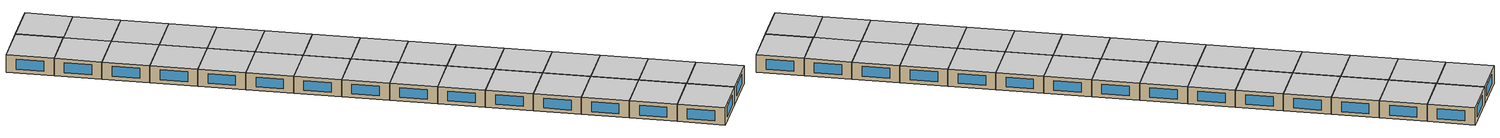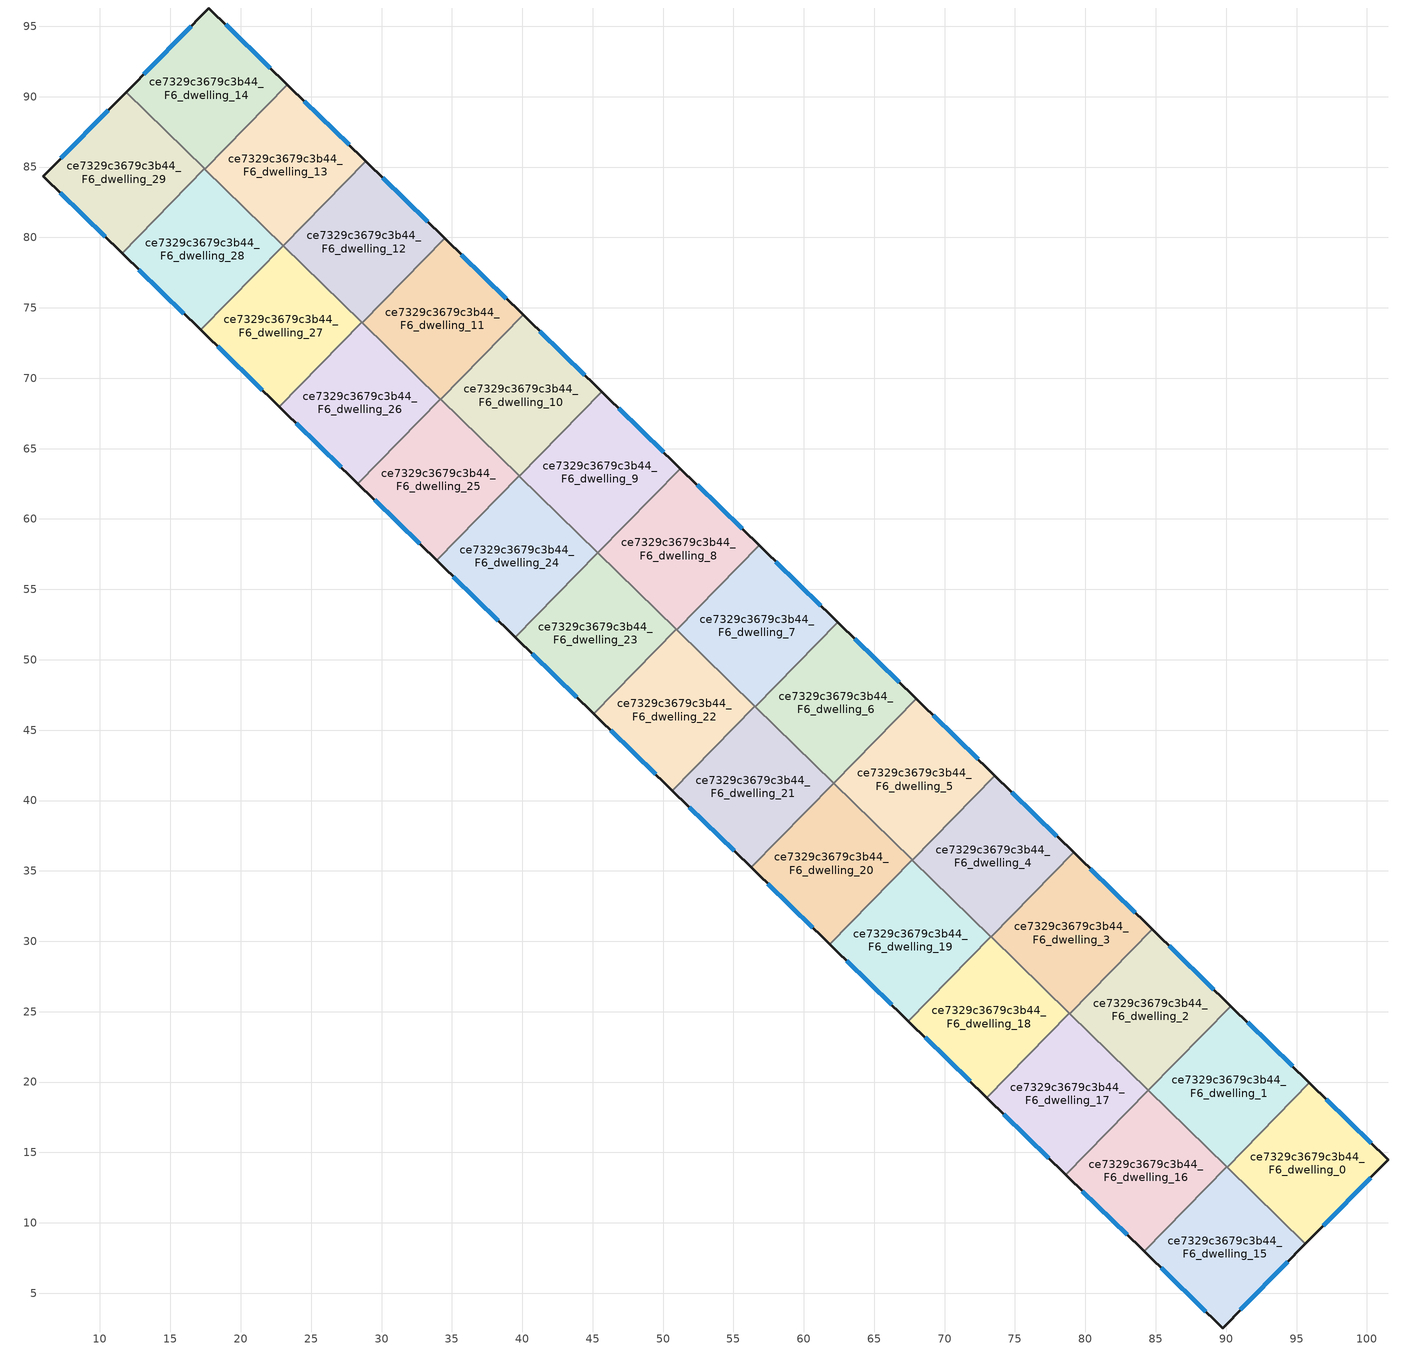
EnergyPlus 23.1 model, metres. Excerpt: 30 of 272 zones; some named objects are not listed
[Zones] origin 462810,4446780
ce7329c3679c3b44_F6_dwelling_0
 floor to ce7329c3679c3b44_F5_dwelling_0 (EU_floor_Construction): 101.51,14.48 95.64,8.51 90.06,13.95 95.92,19.95 z18
 wall outside (EU_wall_Construction): 95.64,8.51 101.51,14.48 95.92,19.95 z18:21
 wall to ce7329c3679c3b44_F6_dwelling_1 (EU_wall_Construction): 95.92,19.95 90.06,13.95 z18:21
 wall to ce7329c3679c3b44_F6_dwelling_15 (EU_wall_Construction): 90.06,13.95 95.64,8.51 z18:21
 window (EU_Window_Construction): 96.89,9.79 100.25,13.2 / 100.32,15.65 97.12,18.78 z18.64:20.36
 ceiling to ce7329c3679c3b44_F7_dwelling_0 (EU_floor_Construction): 95.64,8.51 101.51,14.48 95.92,19.95 90.06,13.95 z21
ce7329c3679c3b44_F6_dwelling_1
 floor to ce7329c3679c3b44_F5_dwelling_1 (EU_floor_Construction): 95.92,19.95 90.06,13.95 84.47,19.41 90.33,25.4 z18
 wall outside (EU_wall_Construction): 95.92,19.95 90.33,25.4 z18:21
 wall to ce7329c3679c3b44_F6_dwelling_2 (EU_wall_Construction): 90.33,25.4 84.47,19.41 z18:21
 wall to ce7329c3679c3b44_F6_dwelling_16 (EU_wall_Construction): 84.47,19.41 90.04,13.97 z18:21
 wall to ce7329c3679c3b44_F6_dwelling_15 (EU_wall_Construction): 90.04,13.97 90.06,13.95 z18:21
 window (EU_Window_Construction): 94.72,21.12 91.53,24.23 z18.64:20.36
 ceiling to ce7329c3679c3b44_F7_dwelling_1 (EU_floor_Construction): 90.06,13.95 95.92,19.95 90.33,25.4 84.47,19.41 z21
ce7329c3679c3b44_F6_dwelling_10
 floor to ce7329c3679c3b44_F5_dwelling_10 (EU_floor_Construction): 45.65,69.04 39.79,63.04 34.2,68.5 40.06,74.49 z18
 wall outside (EU_wall_Construction): 45.65,69.04 40.06,74.49 z18:21
 wall to ce7329c3679c3b44_F6_dwelling_9 (EU_wall_Construction): 39.79,63.04 45.65,69.04 z18:21
 wall to ce7329c3679c3b44_F6_dwelling_11 (EU_wall_Construction): 40.06,74.49 34.2,68.5 z18:21
 wall to ce7329c3679c3b44_F6_dwelling_25 (EU_wall_Construction): 34.2,68.5 39.77,63.06 z18:21
 wall to ce7329c3679c3b44_F6_dwelling_24 (EU_wall_Construction): 39.77,63.06 39.79,63.04 z18:21
 window (EU_Window_Construction): 44.45,70.21 41.26,73.32 z18.64:20.36
 ceiling to ce7329c3679c3b44_F7_dwelling_10 (EU_floor_Construction): 39.79,63.04 45.65,69.04 40.06,74.49 34.2,68.5 z21
ce7329c3679c3b44_F6_dwelling_11
 floor to ce7329c3679c3b44_F5_dwelling_11 (EU_floor_Construction): 40.06,74.49 34.2,68.5 28.62,73.95 34.47,79.95 z18
 wall outside (EU_wall_Construction): 40.06,74.49 34.47,79.95 z18:21
 wall to ce7329c3679c3b44_F6_dwelling_12 (EU_wall_Construction): 34.47,79.95 28.62,73.95 z18:21
 wall to ce7329c3679c3b44_F6_dwelling_26 (EU_wall_Construction): 28.62,73.95 34.18,68.52 z18:21
 wall to ce7329c3679c3b44_F6_dwelling_25 (EU_wall_Construction): 34.18,68.52 34.2,68.49 z18:21
 window (EU_Window_Construction): 38.86,75.66 35.67,78.78 z18.64:20.36
 ceiling to ce7329c3679c3b44_F7_dwelling_11 (EU_floor_Construction): 34.2,68.5 40.06,74.49 34.47,79.95 28.62,73.95 z21
ce7329c3679c3b44_F6_dwelling_12
 floor to ce7329c3679c3b44_F5_dwelling_12 (EU_floor_Construction): 34.47,79.95 28.62,73.95 23.03,79.4 28.89,85.4 z18
 wall outside (EU_wall_Construction): 34.47,79.95 28.89,85.4 z18:21
 wall to ce7329c3679c3b44_F6_dwelling_13 (EU_wall_Construction): 28.89,85.4 23.03,79.4 z18:21
 wall to ce7329c3679c3b44_F6_dwelling_27 (EU_wall_Construction): 23.03,79.4 28.6,73.97 z18:21
 wall to ce7329c3679c3b44_F6_dwelling_26 (EU_wall_Construction): 28.6,73.97 28.62,73.95 z18:21
 window (EU_Window_Construction): 33.28,81.12 30.09,84.23 z18.64:20.36
 ceiling to ce7329c3679c3b44_F7_dwelling_12 (EU_floor_Construction): 28.62,73.95 34.47,79.95 28.89,85.4 23.03,79.4 z21
ce7329c3679c3b44_F6_dwelling_13
 floor to ce7329c3679c3b44_F5_dwelling_13 (EU_floor_Construction): 28.89,85.4 23.03,79.4 17.45,84.86 23.3,90.86 z18
 wall outside (EU_wall_Construction): 28.89,85.4 23.3,90.86 z18:21
 wall to ce7329c3679c3b44_F6_dwelling_14 (EU_wall_Construction): 23.3,90.86 17.45,84.86 z18:21
 wall to ce7329c3679c3b44_F6_dwelling_28 (EU_wall_Construction): 17.45,84.86 23.01,79.43 z18:21
 wall to ce7329c3679c3b44_F6_dwelling_27 (EU_wall_Construction): 23.01,79.43 23.03,79.4 z18:21
 window (EU_Window_Construction): 27.69,86.57 24.5,89.69 z18.64:20.36
 ceiling to ce7329c3679c3b44_F7_dwelling_13 (EU_floor_Construction): 23.03,79.4 28.89,85.4 23.3,90.86 17.45,84.86 z21
ce7329c3679c3b44_F6_dwelling_14
 floor to ce7329c3679c3b44_F5_dwelling_14 (EU_floor_Construction): 23.3,90.86 17.45,84.86 11.85,90.32 17.73,96.3 z18
 wall outside (EU_wall_Construction): 23.3,90.86 17.73,96.3 11.85,90.32 z18:21
 wall to ce7329c3679c3b44_F6_dwelling_29 (EU_wall_Construction): 11.85,90.32 17.43,84.88 z18:21
 wall to ce7329c3679c3b44_F6_dwelling_28 (EU_wall_Construction): 17.42,84.88 17.45,84.86 z18:21
 window (EU_Window_Construction): 16.47,95.02 13.11,91.6 / 22.11,92.02 18.92,95.13 z18.64:20.36
 ceiling to ce7329c3679c3b44_F7_dwelling_14 (EU_floor_Construction): 17.45,84.86 23.3,90.86 17.73,96.3 11.85,90.32 z21
ce7329c3679c3b44_F6_dwelling_15
 floor to ce7329c3679c3b44_F5_dwelling_15 (EU_floor_Construction): 95.64,8.51 89.76,2.53 84.18,7.97 90.04,13.97 z18
 wall outside (EU_wall_Construction): 84.18,7.97 89.76,2.53 95.64,8.51 z18:21
 wall to ce7329c3679c3b44_F6_dwelling_16 (EU_wall_Construction): 90.04,13.97 84.18,7.97 z18:21
 window (EU_Window_Construction): 91.02,3.81 94.38,7.23 / 85.38,6.81 88.56,3.7 z18.64:20.36
 ceiling to ce7329c3679c3b44_F7_dwelling_15 (EU_floor_Construction): 89.76,2.53 95.64,8.51 90.04,13.97 84.18,7.97 z21
ce7329c3679c3b44_F6_dwelling_16
 floor to ce7329c3679c3b44_F5_dwelling_16 (EU_floor_Construction): 90.04,13.97 84.18,7.97 78.59,13.43 84.45,19.43 z18
 wall outside (EU_wall_Construction): 78.59,13.43 84.18,7.97 z18:21
 wall to ce7329c3679c3b44_F6_dwelling_17 (EU_wall_Construction): 84.45,19.43 78.59,13.43 z18:21
 wall to ce7329c3679c3b44_F6_dwelling_2 (EU_wall_Construction): 84.47,19.4 84.45,19.43 z18:21
 window (EU_Window_Construction): 79.79,12.26 82.98,9.14 z18.64:20.36
 ceiling to ce7329c3679c3b44_F7_dwelling_16 (EU_floor_Construction): 84.18,7.97 90.04,13.97 84.45,19.43 78.59,13.43 z21
ce7329c3679c3b44_F6_dwelling_17
 floor to ce7329c3679c3b44_F5_dwelling_17 (EU_floor_Construction): 84.45,19.43 78.59,13.43 73.01,18.88 78.87,24.88 z18
 wall outside (EU_wall_Construction): 73.01,18.88 78.59,13.43 z18:21
 wall to ce7329c3679c3b44_F6_dwelling_18 (EU_wall_Construction): 78.87,24.88 73.01,18.88 z18:21
 wall to ce7329c3679c3b44_F6_dwelling_2 (EU_wall_Construction): 84.45,19.43 78.89,24.86 z18:21
 wall to ce7329c3679c3b44_F6_dwelling_3 (EU_wall_Construction): 78.89,24.86 78.87,24.88 z18:21
 window (EU_Window_Construction): 74.21,17.72 77.4,14.6 z18.64:20.36
 ceiling to ce7329c3679c3b44_F7_dwelling_17 (EU_floor_Construction): 78.59,13.43 84.45,19.43 78.87,24.88 73.01,18.88 z21
ce7329c3679c3b44_F6_dwelling_18
 floor to ce7329c3679c3b44_F5_dwelling_18 (EU_floor_Construction): 78.87,24.88 73.01,18.88 67.42,24.34 73.28,30.34 z18
 wall outside (EU_wall_Construction): 67.42,24.34 73.01,18.88 z18:21
 wall to ce7329c3679c3b44_F6_dwelling_19 (EU_wall_Construction): 73.28,30.34 67.42,24.34 z18:21
 wall to ce7329c3679c3b44_F6_dwelling_3 (EU_wall_Construction): 78.87,24.88 73.3,30.31 z18:21
 wall to ce7329c3679c3b44_F6_dwelling_4 (EU_wall_Construction): 73.3,30.31 73.28,30.34 z18:21
 window (EU_Window_Construction): 68.62,23.17 71.81,20.05 z18.64:20.36
 ceiling to ce7329c3679c3b44_F7_dwelling_18 (EU_floor_Construction): 73.01,18.88 78.87,24.88 73.28,30.34 67.42,24.34 z21
ce7329c3679c3b44_F6_dwelling_19
 floor to ce7329c3679c3b44_F5_dwelling_19 (EU_floor_Construction): 73.28,30.34 67.42,24.34 61.84,29.79 67.7,35.79 z18
 wall outside (EU_wall_Construction): 61.84,29.79 67.42,24.34 z18:21
 wall to ce7329c3679c3b44_F6_dwelling_20 (EU_wall_Construction): 67.7,35.79 61.84,29.79 z18:21
 wall to ce7329c3679c3b44_F6_dwelling_4 (EU_wall_Construction): 73.28,30.34 67.72,35.77 z18:21
 wall to ce7329c3679c3b44_F6_dwelling_5 (EU_wall_Construction): 67.72,35.77 67.7,35.79 z18:21
 window (EU_Window_Construction): 63.03,28.62 66.23,25.51 z18.64:20.36
 ceiling to ce7329c3679c3b44_F7_dwelling_19 (EU_floor_Construction): 67.42,24.34 73.28,30.34 67.7,35.79 61.84,29.79 z21
ce7329c3679c3b44_F6_dwelling_2
 floor to ce7329c3679c3b44_F5_dwelling_2 (EU_floor_Construction): 90.33,25.4 84.47,19.41 78.89,24.86 84.75,30.86 z18
 wall outside (EU_wall_Construction): 90.33,25.4 84.75,30.86 z18:21
 wall to ce7329c3679c3b44_F6_dwelling_3 (EU_wall_Construction): 84.75,30.86 78.89,24.86 z18:21
 window (EU_Window_Construction): 89.14,26.57 85.94,29.69 z18.64:20.36
 ceiling to ce7329c3679c3b44_F7_dwelling_2 (EU_floor_Construction): 84.47,19.41 90.33,25.4 84.75,30.86 78.89,24.86 z21
ce7329c3679c3b44_F6_dwelling_20
 floor to ce7329c3679c3b44_F5_dwelling_20 (EU_floor_Construction): 67.7,35.79 61.84,29.79 56.25,35.25 62.11,41.25 z18
 wall outside (EU_wall_Construction): 56.25,35.25 61.84,29.79 z18:21
 wall to ce7329c3679c3b44_F6_dwelling_21 (EU_wall_Construction): 62.11,41.25 56.25,35.25 z18:21
 wall to ce7329c3679c3b44_F6_dwelling_5 (EU_wall_Construction): 67.7,35.79 62.13,41.22 z18:21
 wall to ce7329c3679c3b44_F6_dwelling_6 (EU_wall_Construction): 62.13,41.22 62.11,41.24 z18:21
 window (EU_Window_Construction): 57.45,34.08 60.64,30.96 z18.64:20.36
 ceiling to ce7329c3679c3b44_F7_dwelling_20 (EU_floor_Construction): 61.84,29.79 67.7,35.79 62.11,41.25 56.25,35.25 z21
ce7329c3679c3b44_F6_dwelling_21
 floor to ce7329c3679c3b44_F5_dwelling_21 (EU_floor_Construction): 62.11,41.25 56.25,35.25 50.67,40.7 56.52,46.7 z18
 wall outside (EU_wall_Construction): 50.67,40.7 56.25,35.25 z18:21
 wall to ce7329c3679c3b44_F6_dwelling_22 (EU_wall_Construction): 56.52,46.7 50.67,40.7 z18:21
 wall to ce7329c3679c3b44_F6_dwelling_6 (EU_wall_Construction): 62.11,41.25 56.55,46.68 z18:21
 wall to ce7329c3679c3b44_F6_dwelling_7 (EU_wall_Construction): 56.55,46.68 56.52,46.7 z18:21
 window (EU_Window_Construction): 51.86,39.53 55.06,36.42 z18.64:20.36
 ceiling to ce7329c3679c3b44_F7_dwelling_21 (EU_floor_Construction): 56.25,35.25 62.11,41.25 56.52,46.7 50.67,40.7 z21
ce7329c3679c3b44_F6_dwelling_22
 floor to ce7329c3679c3b44_F5_dwelling_22 (EU_floor_Construction): 56.52,46.7 50.67,40.7 45.08,46.16 50.94,52.15 z18
 wall outside (EU_wall_Construction): 45.08,46.16 50.67,40.7 z18:21
 wall to ce7329c3679c3b44_F6_dwelling_23 (EU_wall_Construction): 50.94,52.15 45.08,46.16 z18:21
 wall to ce7329c3679c3b44_F6_dwelling_7 (EU_wall_Construction): 56.52,46.7 50.96,52.13 z18:21
 wall to ce7329c3679c3b44_F6_dwelling_8 (EU_wall_Construction): 50.96,52.13 50.94,52.15 z18:21
 window (EU_Window_Construction): 46.28,44.99 49.47,41.87 z18.64:20.36
 ceiling to ce7329c3679c3b44_F7_dwelling_22 (EU_floor_Construction): 50.67,40.7 56.52,46.7 50.94,52.15 45.08,46.16 z21
ce7329c3679c3b44_F6_dwelling_23
 floor to ce7329c3679c3b44_F5_dwelling_23 (EU_floor_Construction): 50.94,52.15 45.08,46.16 39.5,51.61 45.35,57.61 z18
 wall outside (EU_wall_Construction): 39.5,51.61 45.08,46.16 z18:21
 wall to ce7329c3679c3b44_F6_dwelling_24 (EU_wall_Construction): 45.35,57.61 39.5,51.61 z18:21
 wall to ce7329c3679c3b44_F6_dwelling_8 (EU_wall_Construction): 50.94,52.15 45.38,57.59 z18:21
 wall to ce7329c3679c3b44_F6_dwelling_9 (EU_wall_Construction): 45.38,57.59 45.35,57.61 z18:21
 window (EU_Window_Construction): 40.69,50.44 43.88,47.32 z18.64:20.36
 ceiling to ce7329c3679c3b44_F7_dwelling_23 (EU_floor_Construction): 45.08,46.16 50.94,52.15 45.35,57.61 39.5,51.61 z21
ce7329c3679c3b44_F6_dwelling_24
 floor to ce7329c3679c3b44_F5_dwelling_24 (EU_floor_Construction): 45.35,57.61 39.5,51.61 33.91,57.07 39.77,63.06 z18
 wall outside (EU_wall_Construction): 33.91,57.07 39.5,51.61 z18:21
 wall to ce7329c3679c3b44_F6_dwelling_25 (EU_wall_Construction): 39.77,63.06 33.91,57.07 z18:21
 wall to ce7329c3679c3b44_F6_dwelling_9 (EU_wall_Construction): 45.35,57.61 39.79,63.04 z18:21
 window (EU_Window_Construction): 35.11,55.9 38.3,52.78 z18.64:20.36
 ceiling to ce7329c3679c3b44_F7_dwelling_24 (EU_floor_Construction): 39.5,51.61 45.35,57.61 39.77,63.06 33.91,57.07 z21
ce7329c3679c3b44_F6_dwelling_25
 floor to ce7329c3679c3b44_F5_dwelling_25 (EU_floor_Construction): 39.77,63.06 33.91,57.07 28.32,62.52 34.18,68.52 z18
 wall outside (EU_wall_Construction): 28.32,62.52 33.91,57.07 z18:21
 wall to ce7329c3679c3b44_F6_dwelling_26 (EU_wall_Construction): 34.18,68.52 28.32,62.52 z18:21
 window (EU_Window_Construction): 29.52,61.35 32.71,58.23 z18.64:20.36
 ceiling to ce7329c3679c3b44_F7_dwelling_25 (EU_floor_Construction): 33.91,57.07 39.77,63.06 34.18,68.52 28.32,62.52 z21
ce7329c3679c3b44_F6_dwelling_26
 floor to ce7329c3679c3b44_F5_dwelling_26 (EU_floor_Construction): 34.18,68.52 28.32,62.52 22.74,67.97 28.6,73.97 z18
 wall outside (EU_wall_Construction): 22.74,67.97 28.32,62.52 z18:21
 wall to ce7329c3679c3b44_F6_dwelling_27 (EU_wall_Construction): 28.6,73.97 22.74,67.97 z18:21
 window (EU_Window_Construction): 23.94,66.8 27.13,63.69 z18.64:20.36
 ceiling to ce7329c3679c3b44_F7_dwelling_26 (EU_floor_Construction): 28.32,62.52 34.18,68.52 28.6,73.97 22.74,67.97 z21
ce7329c3679c3b44_F6_dwelling_27
 floor to ce7329c3679c3b44_F5_dwelling_27 (EU_floor_Construction): 28.6,73.97 22.74,67.97 17.15,73.43 23.01,79.43 z18
 wall outside (EU_wall_Construction): 17.15,73.43 22.74,67.97 z18:21
 wall to ce7329c3679c3b44_F6_dwelling_28 (EU_wall_Construction): 23.01,79.43 17.15,73.43 z18:21
 window (EU_Window_Construction): 18.35,72.26 21.54,69.14 z18.64:20.36
 ceiling to ce7329c3679c3b44_F7_dwelling_27 (EU_floor_Construction): 22.74,67.97 28.6,73.97 23.01,79.43 17.15,73.43 z21
ce7329c3679c3b44_F6_dwelling_28
 floor to ce7329c3679c3b44_F5_dwelling_28 (EU_floor_Construction): 23.01,79.43 17.15,73.43 11.57,78.88 17.42,84.88 z18
 wall outside (EU_wall_Construction): 11.57,78.88 17.15,73.43 z18:21
 wall to ce7329c3679c3b44_F6_dwelling_29 (EU_wall_Construction): 17.42,84.88 11.57,78.88 z18:21
 window (EU_Window_Construction): 12.76,77.71 15.96,74.6 z18.64:20.36
 ceiling to ce7329c3679c3b44_F7_dwelling_28 (EU_floor_Construction): 17.15,73.43 23.01,79.43 17.42,84.88 11.57,78.88 z21
ce7329c3679c3b44_F6_dwelling_29
 floor to ce7329c3679c3b44_F5_dwelling_29 (EU_floor_Construction): 17.42,84.88 11.57,78.88 5.97,84.35 11.85,90.32 z18
 wall outside (EU_wall_Construction): 11.85,90.32 5.97,84.35 11.57,78.88 z18:21
 window (EU_Window_Construction): 7.17,83.18 10.37,80.05 / 10.59,89.04 7.23,85.63 z18.64:20.36
 ceiling to ce7329c3679c3b44_F7_dwelling_29 (EU_floor_Construction): 11.57,78.88 17.42,84.88 11.85,90.32 5.97,84.35 z21
ce7329c3679c3b44_F6_dwelling_3
 floor to ce7329c3679c3b44_F5_dwelling_3 (EU_floor_Construction): 84.75,30.86 78.89,24.86 73.3,30.31 79.16,36.31 z18
 wall outside (EU_wall_Construction): 84.75,30.86 79.16,36.31 z18:21
 wall to ce7329c3679c3b44_F6_dwelling_4 (EU_wall_Construction): 79.16,36.31 73.3,30.31 z18:21
 window (EU_Window_Construction): 83.55,32.03 80.36,35.14 z18.64:20.36
 ceiling to ce7329c3679c3b44_F7_dwelling_3 (EU_floor_Construction): 78.89,24.86 84.75,30.86 79.16,36.31 73.3,30.31 z21
ce7329c3679c3b44_F6_dwelling_4
 floor to ce7329c3679c3b44_F5_dwelling_4 (EU_floor_Construction): 79.16,36.31 73.3,30.31 67.72,35.77 73.58,41.77 z18
 wall outside (EU_wall_Construction): 79.16,36.31 73.58,41.77 z18:21
 wall to ce7329c3679c3b44_F6_dwelling_5 (EU_wall_Construction): 73.58,41.77 67.72,35.77 z18:21
 window (EU_Window_Construction): 77.96,37.48 74.77,40.6 z18.64:20.36
 ceiling to ce7329c3679c3b44_F7_dwelling_4 (EU_floor_Construction): 73.3,30.31 79.16,36.31 73.58,41.77 67.72,35.77 z21
ce7329c3679c3b44_F6_dwelling_5
 floor to ce7329c3679c3b44_F5_dwelling_5 (EU_floor_Construction): 73.58,41.77 67.72,35.77 62.13,41.22 67.99,47.22 z18
 wall outside (EU_wall_Construction): 73.58,41.77 67.99,47.22 z18:21
 wall to ce7329c3679c3b44_F6_dwelling_6 (EU_wall_Construction): 67.99,47.22 62.13,41.22 z18:21
 window (EU_Window_Construction): 72.38,42.93 69.19,46.05 z18.64:20.36
 ceiling to ce7329c3679c3b44_F7_dwelling_5 (EU_floor_Construction): 67.72,35.77 73.58,41.77 67.99,47.22 62.13,41.22 z21
ce7329c3679c3b44_F6_dwelling_6
 floor to ce7329c3679c3b44_F5_dwelling_6 (EU_floor_Construction): 67.99,47.22 62.13,41.22 56.55,46.68 62.4,52.67 z18
 wall outside (EU_wall_Construction): 67.99,47.22 62.4,52.67 z18:21
 wall to ce7329c3679c3b44_F6_dwelling_7 (EU_wall_Construction): 62.4,52.67 56.55,46.68 z18:21
 window (EU_Window_Construction): 66.79,48.39 63.6,51.51 z18.64:20.36
 ceiling to ce7329c3679c3b44_F7_dwelling_6 (EU_floor_Construction): 62.13,41.22 67.99,47.22 62.4,52.67 56.55,46.68 z21
ce7329c3679c3b44_F6_dwelling_7
 floor to ce7329c3679c3b44_F5_dwelling_7 (EU_floor_Construction): 62.4,52.67 56.55,46.68 50.96,52.13 56.82,58.13 z18
 wall outside (EU_wall_Construction): 62.4,52.67 56.82,58.13 z18:21
 wall to ce7329c3679c3b44_F6_dwelling_8 (EU_wall_Construction): 56.82,58.13 50.96,52.13 z18:21
 window (EU_Window_Construction): 61.21,53.84 58.01,56.96 z18.64:20.36
 ceiling to ce7329c3679c3b44_F7_dwelling_7 (EU_floor_Construction): 56.55,46.68 62.4,52.67 56.82,58.13 50.96,52.13 z21
ce7329c3679c3b44_F6_dwelling_8
 floor to ce7329c3679c3b44_F5_dwelling_8 (EU_floor_Construction): 56.82,58.13 50.96,52.13 45.38,57.59 51.23,63.58 z18
 wall outside (EU_wall_Construction): 56.82,58.13 51.23,63.58 z18:21
 wall to ce7329c3679c3b44_F6_dwelling_9 (EU_wall_Construction): 51.23,63.58 45.38,57.59 z18:21
 window (EU_Window_Construction): 55.62,59.3 52.43,62.41 z18.64:20.36
 ceiling to ce7329c3679c3b44_F7_dwelling_8 (EU_floor_Construction): 50.96,52.13 56.82,58.13 51.23,63.58 45.38,57.59 z21
ce7329c3679c3b44_F6_dwelling_9
 floor to ce7329c3679c3b44_F5_dwelling_9 (EU_floor_Construction): 51.23,63.58 45.38,57.59 39.79,63.04 45.65,69.04 z18
 wall outside (EU_wall_Construction): 51.23,63.58 45.65,69.04 z18:21
 window (EU_Window_Construction): 50.04,64.75 46.84,67.87 z18.64:20.36
 ceiling to ce7329c3679c3b44_F7_dwelling_9 (EU_floor_Construction): 45.38,57.59 51.23,63.58 45.65,69.04 39.79,63.04 z21
[Building]
EU S2 Campaign: North Axis=0; Terrain=City; Solar Distribution=FullExterior
[Site:Location]
Yerevan-Zvartnots.Intl.AP: Latitude=40.15; Longitude=44.383; Time Zone=4; Elevation=854
[SizingPeriod:WeatherFileDays]
AnnualSizingPeriod: Begin Month=1; Begin Day of Month=1; End Month=12; End Day of Month=31; Day of Week for Start Day=Monday; Use Weather File Daylight Saving Period=No; Use Weather File Rain and Snow Indicators=No
[MATERIAL]
EU_InternalMass_Material: Roughness=MediumRough; Thickness=0.1; Conductivity=1; Density=1800; Specific Heat=900; Thermal Absorptance=0.9; Solar Absorptance=0.7; Visible Absorptance=0.7
[MATERIAL:NOMASS] Roughness=MediumRough; Thermal Absorptance=0.9; Solar Absorptance=0.7; Visible Absorptance=0.7
Name | Thermal Resistance
EU_wall_NoMass | 1.05043
EU_floor_NoMass | 0.478065
[WINDOWMATERIAL:SIMPLEGLAZINGSYSTEM]
EU_Window_SimpleGlazing: UFactor=2.5566; Solar Heat Gain Coefficient=0.75; Visible Transmittance=0.75
[CONSTRUCTION]
EU_wall_Construction: EU_wall_NoMass
EU_floor_Construction: EU_floor_NoMass
EU_Window_Construction: EU_Window_SimpleGlazing
EU_InternalMass_Construction: EU_InternalMass_Material
[ZONE] Type=1; Multiplier=1; Ceiling Height=autocalculate; Floor Area=autocalculate; Part of Total Floor Area=Yes
Name | Volume
ce7329c3679c3b44_F6_dwelling_0; ce7329c3679c3b44_F6_dwelling_15 | 196.343
ce7329c3679c3b44_F6_dwelling_1 | 196.312
ce7329c3679c3b44_F6_dwelling_10; ce7329c3679c3b44_F6_dwelling_27 | 196.364
ce7329c3679c3b44_F6_dwelling_11; ce7329c3679c3b44_F6_dwelling_16; ce7329c3679c3b44_F6_dwelling_2; ce7329c3679c3b44_F6_dwelling_20; ce7329c3679c3b44_F6_dwelling_21; ce7329c3679c3b44_F6_dwelling_25; ce7329c3679c3b44_F6_dwelling_5; ce7329c3679c3b44_F6_dwelling_7 | 196.347
ce7329c3679c3b44_F6_dwelling_12; ce7329c3679c3b44_F6_dwelling_26; ce7329c3679c3b44_F6_dwelling_28; ce7329c3679c3b44_F6_dwelling_3 | 196.329
ce7329c3679c3b44_F6_dwelling_13; ce7329c3679c3b44_F6_dwelling_17; ce7329c3679c3b44_F6_dwelling_18; ce7329c3679c3b44_F6_dwelling_22; ce7329c3679c3b44_F6_dwelling_8; ce7329c3679c3b44_F6_dwelling_9 | 196.33
ce7329c3679c3b44_F6_dwelling_14 | 196.325
ce7329c3679c3b44_F6_dwelling_19; ce7329c3679c3b44_F6_dwelling_24 | 196.365
ce7329c3679c3b44_F6_dwelling_23 | 196.328
ce7329c3679c3b44_F6_dwelling_29 | 196.342
ce7329c3679c3b44_F6_dwelling_4 | 196.348
ce7329c3679c3b44_F6_dwelling_6 | 196.3125
[INTERNALMASS] Construction=EU_InternalMass_Construction
Name | Zone or ZoneList | Surface Area
ce7329c3679c3b44_F6_dwelling_0_EU_InternalMass | ce7329c3679c3b44_F6_dwelling_0 | 65.4476
ce7329c3679c3b44_F6_dwelling_1_EU_InternalMass | ce7329c3679c3b44_F6_dwelling_1 | 65.4373
ce7329c3679c3b44_F6_dwelling_2_EU_InternalMass | ce7329c3679c3b44_F6_dwelling_2 | 65.449
ce7329c3679c3b44_F6_dwelling_3_EU_InternalMass | ce7329c3679c3b44_F6_dwelling_3 | 65.443
ce7329c3679c3b44_F6_dwelling_4_EU_InternalMass | ce7329c3679c3b44_F6_dwelling_4 | 65.449
ce7329c3679c3b44_F6_dwelling_5_EU_InternalMass | ce7329c3679c3b44_F6_dwelling_5 | 65.449
ce7329c3679c3b44_F6_dwelling_6_EU_InternalMass | ce7329c3679c3b44_F6_dwelling_6 | 65.4373
ce7329c3679c3b44_F6_dwelling_7_EU_InternalMass | ce7329c3679c3b44_F6_dwelling_7 | 65.449
ce7329c3679c3b44_F6_dwelling_8_EU_InternalMass | ce7329c3679c3b44_F6_dwelling_8 | 65.4433
ce7329c3679c3b44_F6_dwelling_9_EU_InternalMass | ce7329c3679c3b44_F6_dwelling_9 | 65.4433
ce7329c3679c3b44_F6_dwelling_10_EU_InternalMass | ce7329c3679c3b44_F6_dwelling_10 | 65.4548
ce7329c3679c3b44_F6_dwelling_11_EU_InternalMass | ce7329c3679c3b44_F6_dwelling_11 | 65.4489
ce7329c3679c3b44_F6_dwelling_12_EU_InternalMass | ce7329c3679c3b44_F6_dwelling_12 | 65.4429
ce7329c3679c3b44_F6_dwelling_13_EU_InternalMass | ce7329c3679c3b44_F6_dwelling_13 | 65.4433
ce7329c3679c3b44_F6_dwelling_14_EU_InternalMass | ce7329c3679c3b44_F6_dwelling_14 | 65.4419
ce7329c3679c3b44_F6_dwelling_15_EU_InternalMass | ce7329c3679c3b44_F6_dwelling_15 | 65.4476
ce7329c3679c3b44_F6_dwelling_16_EU_InternalMass | ce7329c3679c3b44_F6_dwelling_16 | 65.449
ce7329c3679c3b44_F6_dwelling_17_EU_InternalMass | ce7329c3679c3b44_F6_dwelling_17 | 65.4433
ce7329c3679c3b44_F6_dwelling_18_EU_InternalMass | ce7329c3679c3b44_F6_dwelling_18 | 65.4433
ce7329c3679c3b44_F6_dwelling_19_EU_InternalMass | ce7329c3679c3b44_F6_dwelling_19 | 65.4548
ce7329c3679c3b44_F6_dwelling_20_EU_InternalMass | ce7329c3679c3b44_F6_dwelling_20 | 65.4489
ce7329c3679c3b44_F6_dwelling_21_EU_InternalMass | ce7329c3679c3b44_F6_dwelling_21 | 65.449
ce7329c3679c3b44_F6_dwelling_22_EU_InternalMass | ce7329c3679c3b44_F6_dwelling_22 | 65.4432
ce7329c3679c3b44_F6_dwelling_23_EU_InternalMass | ce7329c3679c3b44_F6_dwelling_23 | 65.4429
ce7329c3679c3b44_F6_dwelling_24_EU_InternalMass | ce7329c3679c3b44_F6_dwelling_24 | 65.4548
ce7329c3679c3b44_F6_dwelling_25_EU_InternalMass | ce7329c3679c3b44_F6_dwelling_25 | 65.4489
ce7329c3679c3b44_F6_dwelling_26_EU_InternalMass | ce7329c3679c3b44_F6_dwelling_26 | 65.4429
ce7329c3679c3b44_F6_dwelling_27_EU_InternalMass | ce7329c3679c3b44_F6_dwelling_27 | 65.4548
ce7329c3679c3b44_F6_dwelling_28_EU_InternalMass | ce7329c3679c3b44_F6_dwelling_28 | 65.4429
ce7329c3679c3b44_F6_dwelling_29_EU_InternalMass | ce7329c3679c3b44_F6_dwelling_29 | 65.4472
[OTHEREQUIPMENT] Fuel Type=Electricity; Design Level Calculation Method=Watts/Area; Power per Zone Floor Area=1; Fraction Latent=0; Fraction Radiant=0; Fraction Lost=0; Carbon Dioxide Generation Rate=0; EndUse Subcategory=EU_Step8_InternalGains
Name | Zone or ZoneList or Space or SpaceList | Schedule
EU_Step8_InternalGain_ce7329c3679c3b44_F6_dwelling_0_f000 | ce7329c3679c3b44_F6_dwelling_0 | EU_Step8_GainSchedule_ce7329c3679c3b44_F6_dwelling_0_f000
EU_Step8_InternalGain_ce7329c3679c3b44_F6_dwelling_1_f000 | ce7329c3679c3b44_F6_dwelling_1 | EU_Step8_GainSchedule_ce7329c3679c3b44_F6_dwelling_1_f000
EU_Step8_InternalGain_ce7329c3679c3b44_F6_dwelling_2_f000 | ce7329c3679c3b44_F6_dwelling_2 | EU_Step8_GainSchedule_ce7329c3679c3b44_F6_dwelling_2_f000
EU_Step8_InternalGain_ce7329c3679c3b44_F6_dwelling_3_f000 | ce7329c3679c3b44_F6_dwelling_3 | EU_Step8_GainSchedule_ce7329c3679c3b44_F6_dwelling_3_f000
EU_Step8_InternalGain_ce7329c3679c3b44_F6_dwelling_4_f000 | ce7329c3679c3b44_F6_dwelling_4 | EU_Step8_GainSchedule_ce7329c3679c3b44_F6_dwelling_4_f000
EU_Step8_InternalGain_ce7329c3679c3b44_F6_dwelling_5_f000 | ce7329c3679c3b44_F6_dwelling_5 | EU_Step8_GainSchedule_ce7329c3679c3b44_F6_dwelling_5_f000
EU_Step8_InternalGain_ce7329c3679c3b44_F6_dwelling_6_f000 | ce7329c3679c3b44_F6_dwelling_6 | EU_Step8_GainSchedule_ce7329c3679c3b44_F6_dwelling_6_f000
EU_Step8_InternalGain_ce7329c3679c3b44_F6_dwelling_7_f000 | ce7329c3679c3b44_F6_dwelling_7 | EU_Step8_GainSchedule_ce7329c3679c3b44_F6_dwelling_7_f000
EU_Step8_InternalGain_ce7329c3679c3b44_F6_dwelling_8_f000 | ce7329c3679c3b44_F6_dwelling_8 | EU_Step8_GainSchedule_ce7329c3679c3b44_F6_dwelling_8_f000
EU_Step8_InternalGain_ce7329c3679c3b44_F6_dwelling_9_f000 | ce7329c3679c3b44_F6_dwelling_9 | EU_Step8_GainSchedule_ce7329c3679c3b44_F6_dwelling_9_f000
EU_Step8_InternalGain_ce7329c3679c3b44_F6_dwelling_10_f000 | ce7329c3679c3b44_F6_dwelling_10 | EU_Step8_GainSchedule_ce7329c3679c3b44_F6_dwelling_10_f000
EU_Step8_InternalGain_ce7329c3679c3b44_F6_dwelling_11_f000 | ce7329c3679c3b44_F6_dwelling_11 | EU_Step8_GainSchedule_ce7329c3679c3b44_F6_dwelling_11_f000
EU_Step8_InternalGain_ce7329c3679c3b44_F6_dwelling_12_f000 | ce7329c3679c3b44_F6_dwelling_12 | EU_Step8_GainSchedule_ce7329c3679c3b44_F6_dwelling_12_f000
EU_Step8_InternalGain_ce7329c3679c3b44_F6_dwelling_13_f000 | ce7329c3679c3b44_F6_dwelling_13 | EU_Step8_GainSchedule_ce7329c3679c3b44_F6_dwelling_13_f000
EU_Step8_InternalGain_ce7329c3679c3b44_F6_dwelling_14_f000 | ce7329c3679c3b44_F6_dwelling_14 | EU_Step8_GainSchedule_ce7329c3679c3b44_F6_dwelling_14_f000
EU_Step8_InternalGain_ce7329c3679c3b44_F6_dwelling_15_f000 | ce7329c3679c3b44_F6_dwelling_15 | EU_Step8_GainSchedule_ce7329c3679c3b44_F6_dwelling_15_f000
EU_Step8_InternalGain_ce7329c3679c3b44_F6_dwelling_16_f000 | ce7329c3679c3b44_F6_dwelling_16 | EU_Step8_GainSchedule_ce7329c3679c3b44_F6_dwelling_16_f000
EU_Step8_InternalGain_ce7329c3679c3b44_F6_dwelling_17_f000 | ce7329c3679c3b44_F6_dwelling_17 | EU_Step8_GainSchedule_ce7329c3679c3b44_F6_dwelling_17_f000
EU_Step8_InternalGain_ce7329c3679c3b44_F6_dwelling_18_f000 | ce7329c3679c3b44_F6_dwelling_18 | EU_Step8_GainSchedule_ce7329c3679c3b44_F6_dwelling_18_f000
EU_Step8_InternalGain_ce7329c3679c3b44_F6_dwelling_19_f000 | ce7329c3679c3b44_F6_dwelling_19 | EU_Step8_GainSchedule_ce7329c3679c3b44_F6_dwelling_19_f000
EU_Step8_InternalGain_ce7329c3679c3b44_F6_dwelling_20_f000 | ce7329c3679c3b44_F6_dwelling_20 | EU_Step8_GainSchedule_ce7329c3679c3b44_F6_dwelling_20_f000
EU_Step8_InternalGain_ce7329c3679c3b44_F6_dwelling_21_f000 | ce7329c3679c3b44_F6_dwelling_21 | EU_Step8_GainSchedule_ce7329c3679c3b44_F6_dwelling_21_f000
EU_Step8_InternalGain_ce7329c3679c3b44_F6_dwelling_22_f000 | ce7329c3679c3b44_F6_dwelling_22 | EU_Step8_GainSchedule_ce7329c3679c3b44_F6_dwelling_22_f000
EU_Step8_InternalGain_ce7329c3679c3b44_F6_dwelling_23_f000 | ce7329c3679c3b44_F6_dwelling_23 | EU_Step8_GainSchedule_ce7329c3679c3b44_F6_dwelling_23_f000
EU_Step8_InternalGain_ce7329c3679c3b44_F6_dwelling_24_f000 | ce7329c3679c3b44_F6_dwelling_24 | EU_Step8_GainSchedule_ce7329c3679c3b44_F6_dwelling_24_f000
EU_Step8_InternalGain_ce7329c3679c3b44_F6_dwelling_25_f000 | ce7329c3679c3b44_F6_dwelling_25 | EU_Step8_GainSchedule_ce7329c3679c3b44_F6_dwelling_25_f000
EU_Step8_InternalGain_ce7329c3679c3b44_F6_dwelling_26_f000 | ce7329c3679c3b44_F6_dwelling_26 | EU_Step8_GainSchedule_ce7329c3679c3b44_F6_dwelling_26_f000
EU_Step8_InternalGain_ce7329c3679c3b44_F6_dwelling_27_f000 | ce7329c3679c3b44_F6_dwelling_27 | EU_Step8_GainSchedule_ce7329c3679c3b44_F6_dwelling_27_f000
EU_Step8_InternalGain_ce7329c3679c3b44_F6_dwelling_28_f000 | ce7329c3679c3b44_F6_dwelling_28 | EU_Step8_GainSchedule_ce7329c3679c3b44_F6_dwelling_28_f000
EU_Step8_InternalGain_ce7329c3679c3b44_F6_dwelling_29_f000 | ce7329c3679c3b44_F6_dwelling_29 | EU_Step8_GainSchedule_ce7329c3679c3b44_F6_dwelling_29_f000
[ZONEVENTILATION:DESIGNFLOWRATE] Schedule=EU_AlwaysOn; Design Flow Rate Calculation Method=AirChanges/Hour; Air Changes per Hour=0.557805; Ventilation Type=Natural; Fan Pressure Rise=0; Fan Total Efficiency=1; Constant Term Coefficient=1; Temperature Term Coefficient=0; Velocity Term Coefficient=0; Velocity Squared Term Coefficient=0; Minimum Indoor Temperature=-100; Maximum Indoor Temperature=100; Delta Temperature=-100; Minimum Outdoor Temperature=-100; Maximum Outdoor Temperature=100; Maximum Wind Speed=40
Name | Zone or ZoneList or Space or SpaceList
EU_ConstantAir_ce7329c3679c3b44_F6_dwelling_0 | ce7329c3679c3b44_F6_dwelling_0
EU_ConstantAir_ce7329c3679c3b44_F6_dwelling_1 | ce7329c3679c3b44_F6_dwelling_1
EU_ConstantAir_ce7329c3679c3b44_F6_dwelling_2 | ce7329c3679c3b44_F6_dwelling_2
EU_ConstantAir_ce7329c3679c3b44_F6_dwelling_3 | ce7329c3679c3b44_F6_dwelling_3
EU_ConstantAir_ce7329c3679c3b44_F6_dwelling_4 | ce7329c3679c3b44_F6_dwelling_4
EU_ConstantAir_ce7329c3679c3b44_F6_dwelling_5 | ce7329c3679c3b44_F6_dwelling_5
EU_ConstantAir_ce7329c3679c3b44_F6_dwelling_6 | ce7329c3679c3b44_F6_dwelling_6
EU_ConstantAir_ce7329c3679c3b44_F6_dwelling_7 | ce7329c3679c3b44_F6_dwelling_7
EU_ConstantAir_ce7329c3679c3b44_F6_dwelling_8 | ce7329c3679c3b44_F6_dwelling_8
EU_ConstantAir_ce7329c3679c3b44_F6_dwelling_9 | ce7329c3679c3b44_F6_dwelling_9
EU_ConstantAir_ce7329c3679c3b44_F6_dwelling_10 | ce7329c3679c3b44_F6_dwelling_10
EU_ConstantAir_ce7329c3679c3b44_F6_dwelling_11 | ce7329c3679c3b44_F6_dwelling_11
EU_ConstantAir_ce7329c3679c3b44_F6_dwelling_12 | ce7329c3679c3b44_F6_dwelling_12
EU_ConstantAir_ce7329c3679c3b44_F6_dwelling_13 | ce7329c3679c3b44_F6_dwelling_13
EU_ConstantAir_ce7329c3679c3b44_F6_dwelling_14 | ce7329c3679c3b44_F6_dwelling_14
EU_ConstantAir_ce7329c3679c3b44_F6_dwelling_15 | ce7329c3679c3b44_F6_dwelling_15
EU_ConstantAir_ce7329c3679c3b44_F6_dwelling_16 | ce7329c3679c3b44_F6_dwelling_16
EU_ConstantAir_ce7329c3679c3b44_F6_dwelling_17 | ce7329c3679c3b44_F6_dwelling_17
EU_ConstantAir_ce7329c3679c3b44_F6_dwelling_18 | ce7329c3679c3b44_F6_dwelling_18
EU_ConstantAir_ce7329c3679c3b44_F6_dwelling_19 | ce7329c3679c3b44_F6_dwelling_19
EU_ConstantAir_ce7329c3679c3b44_F6_dwelling_20 | ce7329c3679c3b44_F6_dwelling_20
EU_ConstantAir_ce7329c3679c3b44_F6_dwelling_21 | ce7329c3679c3b44_F6_dwelling_21
EU_ConstantAir_ce7329c3679c3b44_F6_dwelling_22 | ce7329c3679c3b44_F6_dwelling_22
EU_ConstantAir_ce7329c3679c3b44_F6_dwelling_23 | ce7329c3679c3b44_F6_dwelling_23
EU_ConstantAir_ce7329c3679c3b44_F6_dwelling_24 | ce7329c3679c3b44_F6_dwelling_24
EU_ConstantAir_ce7329c3679c3b44_F6_dwelling_25 | ce7329c3679c3b44_F6_dwelling_25
EU_ConstantAir_ce7329c3679c3b44_F6_dwelling_26 | ce7329c3679c3b44_F6_dwelling_26
EU_ConstantAir_ce7329c3679c3b44_F6_dwelling_27 | ce7329c3679c3b44_F6_dwelling_27
EU_ConstantAir_ce7329c3679c3b44_F6_dwelling_28 | ce7329c3679c3b44_F6_dwelling_28
EU_ConstantAir_ce7329c3679c3b44_F6_dwelling_29 | ce7329c3679c3b44_F6_dwelling_29
[HVACTEMPLATE:ZONE:IDEALLOADSAIRSYSTEM] System Availability Schedule=EU_AlwaysOn; Maximum Heating Supply Air Temperature=50; Minimum Cooling Supply Air Temperature=13; Maximum Heating Supply Air Humidity Ratio=0.0156; Minimum Cooling Supply Air Humidity Ratio=0.0077; Heating Limit=NoLimit; Cooling Limit=NoLimit; Heating Availability Schedule=EU_AlwaysOn; Cooling Availability Schedule=EU_CoolingOff; Dehumidification Control Type=ConstantSensibleHeatRatio; Cooling Sensible Heat Ratio=0.7; Dehumidification Setpoint=60; Humidification Control Type=None; Humidification Setpoint=30; Outdoor Air Method=None; Outdoor Air Flow Rate per Person=0.00944; Outdoor Air Flow Rate per Zone Floor Area=0; Outdoor Air Flow Rate per Zone=0; Demand Controlled Ventilation Type=None; Outdoor Air Economizer Type=NoEconomizer; Heat Recovery Type=None; Sensible Heat Recovery Effectiveness=0.7; Latent Heat Recovery Effectiveness=0.65
Name | Template Thermostat
ce7329c3679c3b44_F6_dwelling_0 | EU_HeatOnly_ce7329c3679c3b44_F6_dwelling_0
ce7329c3679c3b44_F6_dwelling_1 | EU_HeatOnly_ce7329c3679c3b44_F6_dwelling_1
ce7329c3679c3b44_F6_dwelling_2 | EU_HeatOnly_ce7329c3679c3b44_F6_dwelling_2
ce7329c3679c3b44_F6_dwelling_3 | EU_HeatOnly_ce7329c3679c3b44_F6_dwelling_3
ce7329c3679c3b44_F6_dwelling_4 | EU_HeatOnly_ce7329c3679c3b44_F6_dwelling_4
ce7329c3679c3b44_F6_dwelling_5 | EU_HeatOnly_ce7329c3679c3b44_F6_dwelling_5
ce7329c3679c3b44_F6_dwelling_6 | EU_HeatOnly_ce7329c3679c3b44_F6_dwelling_6
ce7329c3679c3b44_F6_dwelling_7 | EU_HeatOnly_ce7329c3679c3b44_F6_dwelling_7
ce7329c3679c3b44_F6_dwelling_8 | EU_HeatOnly_ce7329c3679c3b44_F6_dwelling_8
ce7329c3679c3b44_F6_dwelling_9 | EU_HeatOnly_ce7329c3679c3b44_F6_dwelling_9
ce7329c3679c3b44_F6_dwelling_10 | EU_HeatOnly_ce7329c3679c3b44_F6_dwelling_10
ce7329c3679c3b44_F6_dwelling_11 | EU_HeatOnly_ce7329c3679c3b44_F6_dwelling_11
ce7329c3679c3b44_F6_dwelling_12 | EU_HeatOnly_ce7329c3679c3b44_F6_dwelling_12
ce7329c3679c3b44_F6_dwelling_13 | EU_HeatOnly_ce7329c3679c3b44_F6_dwelling_13
ce7329c3679c3b44_F6_dwelling_14 | EU_HeatOnly_ce7329c3679c3b44_F6_dwelling_14
ce7329c3679c3b44_F6_dwelling_15 | EU_HeatOnly_ce7329c3679c3b44_F6_dwelling_15
ce7329c3679c3b44_F6_dwelling_16 | EU_HeatOnly_ce7329c3679c3b44_F6_dwelling_16
ce7329c3679c3b44_F6_dwelling_17 | EU_HeatOnly_ce7329c3679c3b44_F6_dwelling_17
ce7329c3679c3b44_F6_dwelling_18 | EU_HeatOnly_ce7329c3679c3b44_F6_dwelling_18
ce7329c3679c3b44_F6_dwelling_19 | EU_HeatOnly_ce7329c3679c3b44_F6_dwelling_19
ce7329c3679c3b44_F6_dwelling_20 | EU_HeatOnly_ce7329c3679c3b44_F6_dwelling_20
ce7329c3679c3b44_F6_dwelling_21 | EU_HeatOnly_ce7329c3679c3b44_F6_dwelling_21
ce7329c3679c3b44_F6_dwelling_22 | EU_HeatOnly_ce7329c3679c3b44_F6_dwelling_22
ce7329c3679c3b44_F6_dwelling_23 | EU_HeatOnly_ce7329c3679c3b44_F6_dwelling_23
ce7329c3679c3b44_F6_dwelling_24 | EU_HeatOnly_ce7329c3679c3b44_F6_dwelling_24
ce7329c3679c3b44_F6_dwelling_25 | EU_HeatOnly_ce7329c3679c3b44_F6_dwelling_25
ce7329c3679c3b44_F6_dwelling_26 | EU_HeatOnly_ce7329c3679c3b44_F6_dwelling_26
ce7329c3679c3b44_F6_dwelling_27 | EU_HeatOnly_ce7329c3679c3b44_F6_dwelling_27
ce7329c3679c3b44_F6_dwelling_28 | EU_HeatOnly_ce7329c3679c3b44_F6_dwelling_28
ce7329c3679c3b44_F6_dwelling_29 | EU_HeatOnly_ce7329c3679c3b44_F6_dwelling_29
[SIZING:ZONE] Zone Cooling Design Supply Air Temperature Input Method=SupplyAirTemperature; Zone Cooling Design Supply Air Temperature=13; Zone Heating Design Supply Air Temperature Input Method=SupplyAirTemperature; Zone Heating Design Supply Air Temperature=50; Zone Cooling Design Supply Air Humidity Ratio=0.008; Zone Heating Design Supply Air Humidity Ratio=0.008; Cooling Design Air Flow Method=DesignDay; Cooling Design Air Flow Rate=0; Cooling Minimum Air Flow per Zone Floor Area=0.000762; Cooling Minimum Air Flow=0; Cooling Minimum Air Flow Fraction=0.2; Heating Design Air Flow Method=DesignDay; Heating Design Air Flow Rate=0; Heating Maximum Air Flow per Zone Floor Area=0.002032; Heating Maximum Air Flow=0.141576; Heating Maximum Air Flow Fraction=0.3; Account for Dedicated Outdoor Air System=No; Dedicated Outdoor Air System Control Strategy=NeutralSupplyAir; Dedicated Outdoor Air Low Setpoint Temperature for Design=autosize; Dedicated Outdoor Air High Setpoint Temperature for Design=autosize; Zone Load Sizing Method=Sensible Load Only No Latent Load; Zone Latent Cooling Design Supply Air Humidity Ratio Input Method=HumidityRatioDifference; Zone Cooling Design Supply Air Humidity Ratio Difference=0.005; Zone Latent Heating Design Supply Air Humidity Ratio Input Method=HumidityRatioDifference; Zone Humidification Design Supply Air Humidity Ratio Difference=0.005
ce7329c3679c3b44_F6_dwelling_0; ce7329c3679c3b44_F6_dwelling_1; ce7329c3679c3b44_F6_dwelling_2; ce7329c3679c3b44_F6_dwelling_3; ce7329c3679c3b44_F6_dwelling_4; ce7329c3679c3b44_F6_dwelling_5; ce7329c3679c3b44_F6_dwelling_6; ce7329c3679c3b44_F6_dwelling_7; ce7329c3679c3b44_F6_dwelling_8; ce7329c3679c3b44_F6_dwelling_9; ce7329c3679c3b44_F6_dwelling_10; ce7329c3679c3b44_F6_dwelling_11; ce7329c3679c3b44_F6_dwelling_12; ce7329c3679c3b44_F6_dwelling_13; ce7329c3679c3b44_F6_dwelling_14; ce7329c3679c3b44_F6_dwelling_15; ce7329c3679c3b44_F6_dwelling_16; ce7329c3679c3b44_F6_dwelling_17; ce7329c3679c3b44_F6_dwelling_18; ce7329c3679c3b44_F6_dwelling_19; ce7329c3679c3b44_F6_dwelling_20; ce7329c3679c3b44_F6_dwelling_21; ce7329c3679c3b44_F6_dwelling_22; ce7329c3679c3b44_F6_dwelling_23; ce7329c3679c3b44_F6_dwelling_24; ce7329c3679c3b44_F6_dwelling_25; ce7329c3679c3b44_F6_dwelling_26; ce7329c3679c3b44_F6_dwelling_27; ce7329c3679c3b44_F6_dwelling_28; ce7329c3679c3b44_F6_dwelling_29
[SCHEDULE:CONSTANT]
Name | Hourly Value
EU_AlwaysOn | 1
EU_CoolingOff | 0
[SCHEDULE:FILE] Column Number=1; Rows to Skip at Top=0; Number of Hours of Data=8760; Column Separator=Comma; Interpolate to Timestep=No; Minutes per Item=60; Adjust Schedule for Daylight Savings=Yes
Name | File
EU_Step8_GainSchedule_ce7329c3679c3b44_F6_dwelling_0_f000 | ../../schedules/ce7329c3679c3b44/ce7329c3679c3b44_F6_dwelling_0_f000_gain.csv
EU_Step8_GainSchedule_ce7329c3679c3b44_F6_dwelling_1_f000 | ../../schedules/ce7329c3679c3b44/ce7329c3679c3b44_F6_dwelling_1_f000_gain.csv
EU_Step8_GainSchedule_ce7329c3679c3b44_F6_dwelling_2_f000 | ../../schedules/ce7329c3679c3b44/ce7329c3679c3b44_F6_dwelling_2_f000_gain.csv
EU_Step8_GainSchedule_ce7329c3679c3b44_F6_dwelling_3_f000 | ../../schedules/ce7329c3679c3b44/ce7329c3679c3b44_F6_dwelling_3_f000_gain.csv
EU_Step8_GainSchedule_ce7329c3679c3b44_F6_dwelling_4_f000 | ../../schedules/ce7329c3679c3b44/ce7329c3679c3b44_F6_dwelling_4_f000_gain.csv
EU_Step8_GainSchedule_ce7329c3679c3b44_F6_dwelling_5_f000 | ../../schedules/ce7329c3679c3b44/ce7329c3679c3b44_F6_dwelling_5_f000_gain.csv
EU_Step8_GainSchedule_ce7329c3679c3b44_F6_dwelling_6_f000 | ../../schedules/ce7329c3679c3b44/ce7329c3679c3b44_F6_dwelling_6_f000_gain.csv
EU_Step8_GainSchedule_ce7329c3679c3b44_F6_dwelling_7_f000 | ../../schedules/ce7329c3679c3b44/ce7329c3679c3b44_F6_dwelling_7_f000_gain.csv
EU_Step8_GainSchedule_ce7329c3679c3b44_F6_dwelling_8_f000 | ../../schedules/ce7329c3679c3b44/ce7329c3679c3b44_F6_dwelling_8_f000_gain.csv
EU_Step8_GainSchedule_ce7329c3679c3b44_F6_dwelling_9_f000 | ../../schedules/ce7329c3679c3b44/ce7329c3679c3b44_F6_dwelling_9_f000_gain.csv
EU_Step8_GainSchedule_ce7329c3679c3b44_F6_dwelling_10_f000 | ../../schedules/ce7329c3679c3b44/ce7329c3679c3b44_F6_dwelling_10_f000_gain.csv
EU_Step8_GainSchedule_ce7329c3679c3b44_F6_dwelling_11_f000 | ../../schedules/ce7329c3679c3b44/ce7329c3679c3b44_F6_dwelling_11_f000_gain.csv
EU_Step8_GainSchedule_ce7329c3679c3b44_F6_dwelling_12_f000 | ../../schedules/ce7329c3679c3b44/ce7329c3679c3b44_F6_dwelling_12_f000_gain.csv
EU_Step8_GainSchedule_ce7329c3679c3b44_F6_dwelling_13_f000 | ../../schedules/ce7329c3679c3b44/ce7329c3679c3b44_F6_dwelling_13_f000_gain.csv
EU_Step8_GainSchedule_ce7329c3679c3b44_F6_dwelling_14_f000 | ../../schedules/ce7329c3679c3b44/ce7329c3679c3b44_F6_dwelling_14_f000_gain.csv
EU_Step8_GainSchedule_ce7329c3679c3b44_F6_dwelling_15_f000 | ../../schedules/ce7329c3679c3b44/ce7329c3679c3b44_F6_dwelling_15_f000_gain.csv
EU_Step8_GainSchedule_ce7329c3679c3b44_F6_dwelling_16_f000 | ../../schedules/ce7329c3679c3b44/ce7329c3679c3b44_F6_dwelling_16_f000_gain.csv
EU_Step8_GainSchedule_ce7329c3679c3b44_F6_dwelling_17_f000 | ../../schedules/ce7329c3679c3b44/ce7329c3679c3b44_F6_dwelling_17_f000_gain.csv
EU_Step8_GainSchedule_ce7329c3679c3b44_F6_dwelling_18_f000 | ../../schedules/ce7329c3679c3b44/ce7329c3679c3b44_F6_dwelling_18_f000_gain.csv
EU_Step8_GainSchedule_ce7329c3679c3b44_F6_dwelling_19_f000 | ../../schedules/ce7329c3679c3b44/ce7329c3679c3b44_F6_dwelling_19_f000_gain.csv
EU_Step8_GainSchedule_ce7329c3679c3b44_F6_dwelling_20_f000 | ../../schedules/ce7329c3679c3b44/ce7329c3679c3b44_F6_dwelling_20_f000_gain.csv
EU_Step8_GainSchedule_ce7329c3679c3b44_F6_dwelling_21_f000 | ../../schedules/ce7329c3679c3b44/ce7329c3679c3b44_F6_dwelling_21_f000_gain.csv
EU_Step8_GainSchedule_ce7329c3679c3b44_F6_dwelling_22_f000 | ../../schedules/ce7329c3679c3b44/ce7329c3679c3b44_F6_dwelling_22_f000_gain.csv
EU_Step8_GainSchedule_ce7329c3679c3b44_F6_dwelling_23_f000 | ../../schedules/ce7329c3679c3b44/ce7329c3679c3b44_F6_dwelling_23_f000_gain.csv
EU_Step8_GainSchedule_ce7329c3679c3b44_F6_dwelling_24_f000 | ../../schedules/ce7329c3679c3b44/ce7329c3679c3b44_F6_dwelling_24_f000_gain.csv
EU_Step8_GainSchedule_ce7329c3679c3b44_F6_dwelling_25_f000 | ../../schedules/ce7329c3679c3b44/ce7329c3679c3b44_F6_dwelling_25_f000_gain.csv
EU_Step8_GainSchedule_ce7329c3679c3b44_F6_dwelling_26_f000 | ../../schedules/ce7329c3679c3b44/ce7329c3679c3b44_F6_dwelling_26_f000_gain.csv
EU_Step8_GainSchedule_ce7329c3679c3b44_F6_dwelling_27_f000 | ../../schedules/ce7329c3679c3b44/ce7329c3679c3b44_F6_dwelling_27_f000_gain.csv
EU_Step8_GainSchedule_ce7329c3679c3b44_F6_dwelling_28_f000 | ../../schedules/ce7329c3679c3b44/ce7329c3679c3b44_F6_dwelling_28_f000_gain.csv
EU_Step8_GainSchedule_ce7329c3679c3b44_F6_dwelling_29_f000 | ../../schedules/ce7329c3679c3b44/ce7329c3679c3b44_F6_dwelling_29_f000_gain.csv
